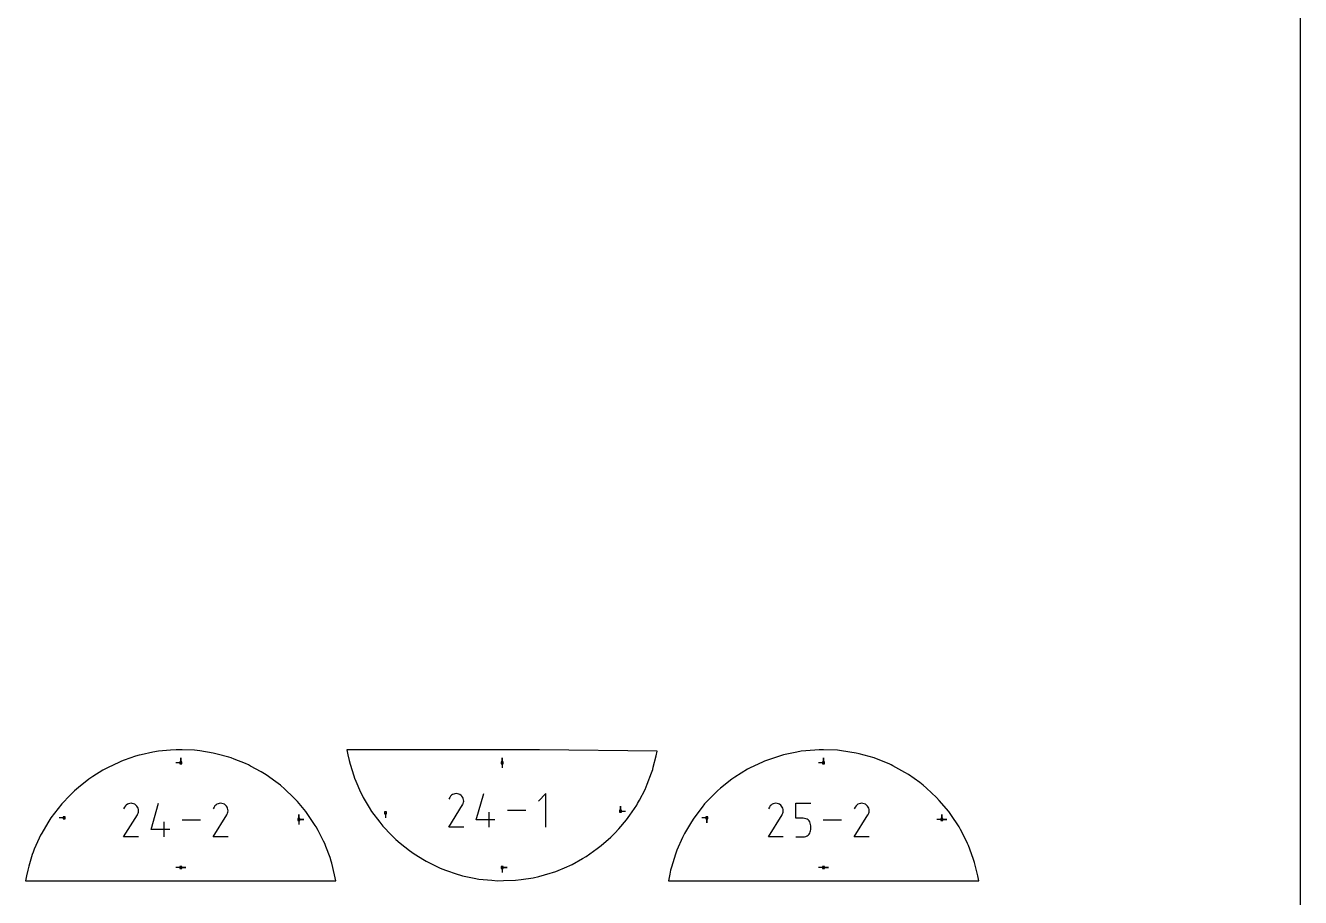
# Model space of a CAD drawing. Extents: x 0 to 800, y 0 to 1000.
# Drawn here: x 435.4 to 800, y 230 to 479.4 of the extents above; entities that cross this region are included whole.
import ezdxf

# ---------------------------------------------------------------- set-up
doc = ezdxf.new("R2010")
doc.units = 0

msp = doc.modelspace()

# ---------------------------------------------------------------- linework, layer by layer
at = {"layer": 'annotation', "color": 1}
for p, q in [((479.81279, 268.510767), (479.81279, 269.939517)), ((479.81279, 268.510767), (479.81279, 269.939517)), ((479.81279, 269.939517), (479.81279, 268.510767)), ((571.728994, 268.510767), (571.728994, 269.939516)), ((571.728994, 268.510767), (571.728994, 269.939516)), ((571.728994, 269.939516), (571.728994, 268.510767)), ((663.645198, 268.510767), (663.645198, 269.939517)), ((663.645198, 268.510767), (663.645198, 269.939517)), ((663.645198, 269.939517), (663.645198, 268.510767)), ((479.81279, 268.510767), (478.38404, 268.510767)), ((571.728994, 268.510767), (571.728994, 267.082017)), ((663.645198, 268.510767), (662.216448, 268.510767)), ((556.981442, 258.945923), (556.75963, 258.63139)), ((557.247567, 259.208485), (556.981442, 258.945923)), ((557.54991, 259.416973), (557.247567, 259.208485)), ((557.880379, 259.569285), (557.54991, 259.416973)), ((558.230879, 259.663318), (557.880379, 259.569285)), ((558.593316, 259.69697), (558.230879, 259.663318)), ((558.959598, 259.668138), (558.593316, 259.69697)), ((559.32163, 259.57472), (558.959598, 259.668138)), ((559.671319, 259.414613), (559.32163, 259.57472)), ((559.984078, 259.192524), (559.671319, 259.414613)), ((559.671319, 259.414613), (559.671319, 259.414613)), ((560.245578, 258.926018), (559.984078, 259.192524)), ((560.453495, 258.623264), (560.245578, 258.926018)), ((564.326145, 252.243065), (566.451605, 259.697204)), ((584.209057, 259.697204), (582.078186, 257.565733)), ((584.209057, 250.112195), (584.209057, 259.697204)), ((463.779672, 255.85795), (463.500164, 255.321777)), ((464.001484, 256.172483), (463.779672, 255.85795)), ((464.267608, 256.435045), (464.001484, 256.172483)), ((464.569952, 256.643533), (464.267608, 256.435045)), ((464.90042, 256.795845), (464.569952, 256.643533)), ((465.25092, 256.889878), (464.90042, 256.795845)), ((465.613358, 256.92353), (465.25092, 256.889878)), ((465.97964, 256.894698), (465.613358, 256.92353)), ((466.341672, 256.80128), (465.97964, 256.894698)), ((466.69136, 256.641173), (466.341672, 256.80128)), ((467.004119, 256.419084), (466.69136, 256.641173)), ((466.69136, 256.641173), (466.69136, 256.641173)), ((467.26562, 256.152579), (467.004119, 256.419084)), ((467.473536, 255.849825), (467.26562, 256.152579)), ((467.625544, 255.51899), (467.473536, 255.849825)), ((467.719318, 255.168243), (467.625544, 255.51899)), ((471.346187, 249.469626), (473.471647, 256.923764)), ((489.38417, 255.85795), (489.104662, 255.321777)), ((489.605982, 256.172483), (489.38417, 255.85795)), ((489.872106, 256.435045), (489.605982, 256.172483)), ((490.17445, 256.643533), (489.872106, 256.435045)), ((490.504918, 256.795845), (490.17445, 256.643533)), ((490.855418, 256.889878), (490.504918, 256.795845)), ((491.217856, 256.92353), (490.855418, 256.889878)), ((491.584137, 256.894698), (491.217856, 256.92353)), ((491.946169, 256.80128), (491.584137, 256.894698)), ((492.295858, 256.641173), (491.946169, 256.80128)), ((492.608617, 256.419084), (492.295858, 256.641173)), ((492.295858, 256.641173), (492.295858, 256.641173)), ((492.870117, 256.152579), (492.608617, 256.419084)), ((493.078034, 255.849825), (492.870117, 256.152579)), ((493.230042, 255.51899), (493.078034, 255.849825)), ((493.323816, 255.168243), (493.230042, 255.51899)), ((556.474112, 250.112117), (560.407656, 256.444619)), ((556.75963, 258.63139), (556.480123, 258.095216)), ((560.407656, 256.444619), (560.412358, 256.450437)), ((560.407656, 256.444619), (560.407656, 256.444619)), ((560.412358, 256.450437), (560.416868, 256.456306)), ((560.416868, 256.456306), (560.421214, 256.462273)), ((560.421214, 256.462273), (560.425426, 256.468389)), ((560.425426, 256.468389), (560.429535, 256.474702)), ((560.429535, 256.474702), (560.43357, 256.481263)), ((560.43357, 256.481263), (560.43756, 256.488121)), ((560.43756, 256.488121), (560.441535, 256.495325)), ((560.441535, 256.495325), (560.445525, 256.502925)), ((560.445525, 256.502925), (560.60794, 256.851643)), ((560.445525, 256.502925), (560.445525, 256.502925)), ((560.605502, 258.29243), (560.453495, 258.623264)), ((560.699276, 257.941682), (560.605502, 258.29243)), ((560.60794, 256.851643), (560.70282, 257.213121)), ((560.73249, 257.57919), (560.699276, 257.941682)), ((560.70282, 257.213121), (560.73249, 257.57919)), ((605.558601, 254.708379), (605.558601, 256.137128)), ((605.558601, 254.708379), (605.558601, 256.137128)), ((605.558601, 256.137128), (605.558601, 254.708379)), ((648.144647, 255.857724), (647.86514, 255.321551)), ((648.366459, 256.172257), (648.144647, 255.857724)), ((648.632584, 256.434819), (648.366459, 256.172257)), ((648.934927, 256.643307), (648.632584, 256.434819)), ((649.265396, 256.795619), (648.934927, 256.643307)), ((649.615896, 256.889652), (649.265396, 256.795619)), ((649.978333, 256.923304), (649.615896, 256.889652)), ((650.344615, 256.894472), (649.978333, 256.923304)), ((650.706647, 256.801054), (650.344615, 256.894472)), ((651.056336, 256.640947), (650.706647, 256.801054)), ((651.369095, 256.418858), (651.056336, 256.640947)), ((651.056336, 256.640947), (651.056336, 256.640947)), ((651.630595, 256.152352), (651.369095, 256.418858)), ((651.838512, 255.849598), (651.630595, 256.152352)), ((651.990519, 255.518764), (651.838512, 255.849598)), ((652.084293, 255.168017), (651.990519, 255.518764)), ((655.711162, 252.655186), (655.711162, 256.923538)), ((655.711162, 256.923538), (659.968093, 256.923538)), ((672.684011, 255.857724), (672.404503, 255.321551)), ((672.905822, 256.172257), (672.684011, 255.857724)), ((673.171947, 256.434819), (672.905822, 256.172257)), ((673.47429, 256.643307), (673.171947, 256.434819)), ((673.804759, 256.795619), (673.47429, 256.643307)), ((674.155259, 256.889652), (673.804759, 256.795619)), ((674.517696, 256.923304), (674.155259, 256.889652)), ((674.883978, 256.894472), (674.517696, 256.923304)), ((675.24601, 256.801054), (674.883978, 256.894472)), ((675.595699, 256.640947), (675.24601, 256.801054)), ((675.908458, 256.418858), (675.595699, 256.640947)), ((675.595699, 256.640947), (675.595699, 256.640947)), ((676.169958, 256.152352), (675.908458, 256.418858)), ((676.377875, 255.849598), (676.169958, 256.152352)), ((676.529883, 255.518764), (676.377875, 255.849598)), ((676.623656, 255.168017), (676.529883, 255.518764)), ((446.459434, 252.803831), (445.030684, 252.803831)), ((463.494153, 247.338678), (467.427698, 253.671179)), ((467.427698, 253.671179), (467.4324, 253.676998)), ((467.427698, 253.671179), (467.427698, 253.671179)), ((467.4324, 253.676998), (467.436909, 253.682866)), ((467.436909, 253.682866), (467.441256, 253.688833)), ((467.441256, 253.688833), (467.445468, 253.694949)), ((467.445468, 253.694949), (467.449577, 253.701262)), ((467.449577, 253.701262), (467.453611, 253.707823)), ((467.453611, 253.707823), (467.457601, 253.714681)), ((467.457601, 253.714681), (467.461576, 253.721885)), ((467.461576, 253.721885), (467.465566, 253.729485)), ((467.465566, 253.729485), (467.627982, 254.078204)), ((467.465566, 253.729485), (467.465566, 253.729485)), ((467.627982, 254.078204), (467.722862, 254.439682)), ((467.752532, 254.805751), (467.719318, 255.168243)), ((467.722862, 254.439682), (467.752532, 254.805751)), ((475.072955, 247.338756), (475.072955, 251.595687)), ((485.504451, 252.13126), (480.263533, 252.13126)), ((489.098651, 247.338678), (493.032195, 253.671179)), ((493.032195, 253.671179), (493.036898, 253.676998)), ((493.032195, 253.671179), (493.032195, 253.671179)), ((493.036898, 253.676998), (493.041407, 253.682866)), ((493.041407, 253.682866), (493.045753, 253.688833)), ((493.045753, 253.688833), (493.049966, 253.694949)), ((493.049966, 253.694949), (493.054075, 253.701262)), ((493.054075, 253.701262), (493.058109, 253.707823)), ((493.058109, 253.707823), (493.062099, 253.714681)), ((493.062099, 253.714681), (493.066074, 253.721885)), ((493.066074, 253.721885), (493.070064, 253.729485)), ((493.070064, 253.729485), (493.232479, 254.078204)), ((493.070064, 253.729485), (493.070064, 253.729485)), ((493.232479, 254.078204), (493.327359, 254.439682)), ((493.35703, 254.805751), (493.323816, 255.168243)), ((493.327359, 254.439682), (493.35703, 254.805751)), ((513.642397, 252.327581), (513.642397, 253.756331)), ((513.642397, 252.327581), (513.642397, 253.756331)), ((513.642397, 253.756331), (513.642397, 252.327581)), ((513.642397, 252.327581), (513.642397, 253.756331)), ((513.642397, 253.756331), (513.642397, 252.327581)), ((513.642397, 252.327581), (515.071147, 252.327581)), ((513.642397, 252.327581), (515.071147, 252.327581)), ((515.071147, 252.327581), (513.642397, 252.327581)), ((513.642397, 252.327581), (513.642397, 250.898831)), ((538.375638, 254.232129), (538.375638, 252.803379)), ((569.648211, 252.243065), (564.326145, 252.243065)), ((568.052914, 250.112195), (568.052914, 254.369127)), ((578.484409, 254.9047), (573.243491, 254.9047)), ((605.558601, 254.708379), (606.987351, 254.708378)), ((630.291842, 252.803379), (628.863092, 252.803379)), ((630.291842, 252.803379), (630.291842, 251.374629)), ((630.291842, 252.803379), (630.291842, 251.374629)), ((630.291842, 251.374629), (630.291842, 252.803379)), ((647.859129, 247.338452), (651.792673, 253.670953)), ((651.792673, 253.670953), (651.797375, 253.676771)), ((651.792673, 253.670953), (651.792673, 253.670953)), ((651.797375, 253.676771), (651.801885, 253.68264)), ((651.801885, 253.68264), (651.806231, 253.688607)), ((651.806231, 253.688607), (651.810443, 253.694723)), ((651.810443, 253.694723), (651.814552, 253.701036)), ((651.814552, 253.701036), (651.818587, 253.707597)), ((651.818587, 253.707597), (651.822577, 253.714455)), ((651.822577, 253.714455), (651.826552, 253.721659)), ((651.826552, 253.721659), (651.830542, 253.729259)), ((651.830542, 253.729259), (651.992957, 254.077978)), ((651.830542, 253.729259), (651.830542, 253.729259)), ((651.992957, 254.077978), (652.087837, 254.439455)), ((652.117507, 254.805524), (652.084293, 255.168017)), ((652.087837, 254.439455), (652.117507, 254.805524)), ((657.839628, 252.655186), (655.711162, 252.655186)), ((658.221804, 252.621023), (657.839628, 252.655186)), ((658.581678, 252.522497), (658.221804, 252.621023)), ((658.9132, 252.365548), (658.581678, 252.522497)), ((659.210318, 252.15612), (658.9132, 252.365548)), ((659.466982, 251.900152), (659.210318, 252.15612)), ((659.677143, 251.603587), (659.466982, 251.900152)), ((659.834748, 251.272366), (659.677143, 251.603587)), ((668.804292, 252.131034), (663.563373, 252.131034)), ((672.398492, 247.338452), (676.332036, 253.670953)), ((676.332036, 253.670953), (676.336738, 253.676771)), ((676.332036, 253.670953), (676.332036, 253.670953)), ((676.336738, 253.676771), (676.341248, 253.68264)), ((676.341248, 253.68264), (676.345594, 253.688607)), ((676.345594, 253.688607), (676.349807, 253.694723)), ((676.349807, 253.694723), (676.353915, 253.701036)), ((676.353915, 253.701036), (676.35795, 253.707597)), ((676.35795, 253.707597), (676.36194, 253.714455)), ((676.36194, 253.714455), (676.365915, 253.721659)), ((676.365915, 253.721659), (676.369905, 253.729259)), ((676.369905, 253.729259), (676.53232, 254.077978)), ((676.369905, 253.729259), (676.369905, 253.729259)), ((676.53232, 254.077978), (676.6272, 254.439455)), ((676.656871, 254.805524), (676.623656, 255.168017)), ((676.6272, 254.439455), (676.656871, 254.805524)), ((697.474805, 252.327129), (696.046055, 252.327129)), ((697.474805, 252.327129), (697.474805, 253.755879)), ((697.474805, 252.327129), (697.474805, 253.755879)), ((697.474805, 253.755879), (697.474805, 252.327129)), ((697.474805, 252.327129), (697.474805, 253.755879)), ((697.474805, 253.755879), (697.474805, 252.327129)), ((697.474805, 252.327129), (698.903555, 252.327129)), ((697.474805, 252.327129), (698.903555, 252.327129)), ((698.903555, 252.327129), (697.474805, 252.327129)), ((476.668253, 249.469626), (471.346187, 249.469626)), ((560.731043, 250.112117), (556.474112, 250.112117)), ((659.210071, 247.839851), (659.466785, 248.096717)), ((659.466785, 248.096717), (659.677009, 248.394136)), ((659.677009, 248.394136), (659.834679, 248.726076)), ((659.834679, 248.726076), (659.933729, 249.086507)), ((659.933749, 250.912432), (659.834748, 251.272366)), ((659.933729, 249.086507), (659.968093, 249.4694)), ((659.968093, 250.529725), (659.933749, 250.912432)), ((659.968093, 249.4694), (659.968093, 250.529725)), ((659.968093, 250.529725), (659.968093, 250.529725)), ((467.751085, 247.338678), (463.494153, 247.338678)), ((493.355583, 247.338678), (489.098651, 247.338678)), ((652.11606, 247.338452), (647.859129, 247.338452)), ((655.711162, 247.338529), (657.839628, 247.338529)), ((657.839628, 247.338529), (658.221646, 247.372877)), ((657.839628, 247.338529), (657.839628, 247.338529)), ((658.221646, 247.372877), (658.581436, 247.471901)), ((658.581436, 247.471901), (658.912933, 247.629569)), ((658.912933, 247.629569), (659.210071, 247.839851)), ((676.655423, 247.338452), (672.398492, 247.338452)), ((479.81279, 238.525193), (478.38404, 238.525193)), ((479.81279, 238.525193), (481.24154, 238.525193)), ((479.81279, 238.525193), (481.24154, 238.525193)), ((481.24154, 238.525193), (479.81279, 238.525193)), ((571.728994, 238.525193), (573.157744, 238.525193)), ((571.728994, 238.525193), (573.157744, 238.525193)), ((573.157744, 238.525193), (571.728994, 238.525193)), ((571.728994, 238.525193), (571.728994, 237.096443)), ((663.645198, 238.525193), (662.216448, 238.525193)), ((663.645198, 238.525193), (665.073948, 238.525193)), ((663.645198, 238.525193), (665.073948, 238.525193)), ((665.073948, 238.525193), (663.645198, 238.525193))]:
    msp.add_line(p, q, dxfattribs=at)
at = {"layer": 'boundary', "color": 5}
for p, q in [((466.908836, 270.36225), (463.659476, 269.263714)), ((467.951367, 270.685599), (466.908836, 270.36225)), ((468.495453, 270.824092), (467.951367, 270.685599)), ((471.851933, 271.530609), (468.495453, 270.824092)), ((473.477628, 271.826864), (471.851933, 271.530609)), ((476.894112, 272.131434), (473.477628, 271.826864)), ((478.541651, 272.258963), (476.894112, 272.131434)), ((480.193571, 272.216415), (478.541651, 272.258963)), ((483.808606, 272.099242), (480.193571, 272.216415)), ((485.260888, 271.9026), (483.808606, 272.099242)), ((489.081829, 271.312041), (485.260888, 271.9026)), ((490.261617, 271.016615), (489.081829, 271.312041)), ((493.570349, 270.112501), (490.261617, 271.016615)), ((494.224936, 269.906682), (493.570349, 270.112501)), ((495.131087, 269.569595), (494.224936, 269.906682)), ((582.37793, 272.258963), (527.358392, 272.258963)), ((527.358392, 272.258963), (527.65114, 270.831472)), ((527.65114, 270.831472), (527.987957, 269.189091)), ((616.019372, 271.7989), (582.37793, 272.258963)), ((614.937599, 267.216447), (615.743266, 270.550518)), ((615.743266, 270.550518), (616.019372, 271.7989)), ((651.014056, 270.446865), (647.293286, 269.188955)), ((652.185483, 270.787851), (651.014056, 270.446865)), ((656.028914, 271.596868), (652.185483, 270.787851)), ((657.229193, 271.815598), (656.028914, 271.596868)), ((661.141333, 272.164354), (657.229193, 271.815598)), ((662.357741, 272.258511), (661.141333, 272.164354)), ((663.577382, 272.227097), (662.357741, 272.258511)), ((667.641014, 272.099242), (663.577382, 272.227097)), ((668.71326, 271.954058), (667.641014, 272.099242)), ((672.914237, 271.312041), (668.71326, 271.954058)), ((673.785295, 271.093923), (672.914237, 271.312041)), ((678.057344, 269.906682), (673.785295, 271.093923)), ((678.726371, 269.657804), (678.057344, 269.906682)), ((457.57353, 266.389427), (454.673108, 264.558392)), ((458.08714, 266.685074), (457.57353, 266.389427)), ((459.03213, 267.166049), (458.08714, 266.685074)), ((462.128756, 268.641184), (459.03213, 267.166049)), ((462.900549, 268.97803), (462.128756, 268.641184)), ((463.659476, 269.263714), (462.900549, 268.97803)), ((498.309662, 268.280497), (495.131087, 269.569595)), ((499.165726, 267.902905), (498.309662, 268.280497)), ((499.806306, 267.579993), (499.165726, 267.902905)), ((502.810106, 265.923996), (499.806306, 267.579993)), ((527.987957, 269.189091), (528.299128, 268.077969)), ((528.299128, 268.077969), (529.300895, 264.797481)), ((614.43506, 265.642247), (614.767041, 266.616408)), ((614.767041, 266.616408), (614.937599, 267.216447)), ((641.919548, 266.685074), (638.219132, 264.370115)), ((642.617251, 267.040186), (641.919548, 266.685074)), ((646.163128, 268.72933), (642.617251, 267.040186)), ((646.732957, 268.97803), (646.163128, 268.72933)), ((647.293286, 269.188955), (646.732957, 268.97803)), ((682.366087, 268.181688), (678.726371, 269.657804)), ((682.998134, 267.902905), (682.366087, 268.181688)), ((683.471085, 267.664493), (682.998134, 267.902905)), ((686.91067, 265.768248), (683.471085, 267.664493)), ((453.578711, 263.838905), (450.638591, 261.474692)), ((454.673108, 264.558392), (453.578711, 263.838905)), ((504.226791, 265.073316), (502.810106, 265.923996)), ((507.013646, 263.073679), (504.226791, 265.073316)), ((508.335355, 262.081844), (507.013646, 263.073679)), ((529.300895, 264.797481), (529.545108, 264.089887)), ((529.545108, 264.089887), (529.883806, 263.251239)), ((529.883806, 263.251239), (531.266532, 260.112261)), ((613.240717, 262.426867), (614.43506, 265.642247)), ((637.411119, 263.838905), (634.156971, 261.214267)), ((638.219132, 264.370115), (637.411119, 263.838905)), ((687.956634, 265.140176), (686.91067, 265.768248)), ((691.147799, 262.850436), (687.956634, 265.140176)), ((692.12364, 262.118147), (691.147799, 262.850436)), ((448.216363, 259.232713), (445.827169, 256.77164)), ((449.438554, 260.479496), (448.216363, 259.232713)), ((450.638591, 261.474692), (449.438554, 260.479496)), ((509.548076, 260.959369), (508.335355, 262.081844)), ((512.100618, 258.621794), (509.548076, 260.959369)), ((531.266532, 260.112261), (531.694422, 259.210648)), ((531.694422, 259.210648), (532.005341, 258.63415)), ((611.012728, 257.861131), (612.57898, 260.912683)), ((612.57898, 260.912683), (612.91055, 261.618407)), ((612.91055, 261.618407), (613.240717, 262.426867)), ((632.368597, 259.558974), (629.632784, 256.740854)), ((633.270962, 260.479496), (632.368597, 259.558974)), ((634.156971, 261.214267), (633.270962, 260.479496)), ((693.019014, 261.289403), (692.12364, 262.118147)), ((695.933026, 258.621794), (693.019014, 261.289403)), ((444.801633, 255.475907), (442.720287, 252.74953)), ((445.827169, 256.77164), (444.801633, 255.475907)), ((513.16975, 257.402932), (512.100618, 258.621794)), ((515.581247, 254.583005), (513.16975, 257.402932)), ((532.005341, 258.63415), (533.749618, 255.68074)), ((533.749618, 255.68074), (534.405734, 254.619856)), ((608.282634, 253.578122), (610.198809, 256.423012)), ((610.198809, 256.423012), (610.47596, 256.875062)), ((610.47596, 256.875062), (611.012728, 257.861131)), ((628.875613, 255.784192), (626.49231, 252.662278)), ((629.632784, 256.740854), (628.875613, 255.784192)), ((696.722385, 257.721887), (695.933026, 258.621794)), ((699.413655, 254.583005), (696.722385, 257.721887)), ((442.720287, 252.74953), (441.833414, 251.355219)), ((516.36643, 253.457837), (515.581247, 254.583005)), ((518.282605, 250.612948), (516.36643, 253.457837)), ((534.405734, 254.619856), (536.717837, 251.560052)), ((536.717837, 251.560052), (537.640986, 250.381965)), ((605.085954, 249.633027), (607.325159, 252.231314)), ((607.325159, 252.231314), (608.282634, 253.578122)), ((625.837515, 251.632834), (623.840183, 248.25095)), ((626.49231, 252.662278), (625.837515, 251.632834)), ((699.993369, 253.752273), (699.413655, 254.583005)), ((702.392164, 250.160898), (699.993369, 253.752273)), ((440.089137, 248.40181), (439.778218, 247.825312)), ((441.833414, 251.355219), (440.089137, 248.40181)), ((518.559756, 250.160898), (518.282605, 250.612948)), ((519.096524, 249.174829), (518.559756, 250.160898)), ((520.662776, 246.123276), (519.096524, 249.174829)), ((537.640986, 250.381965), (540.132567, 247.803246)), ((602.782351, 247.269329), (603.995073, 248.391805)), ((603.995073, 248.391805), (605.085954, 249.633027)), ((623.840183, 248.25095), (623.294707, 247.159634)), ((702.788469, 249.432865), (702.392164, 250.160898)), ((704.58195, 245.938601), (702.788469, 249.432865)), ((439.350328, 246.923698), (437.967602, 243.78472)), ((439.778218, 247.825312), (439.350328, 246.923698)), ((520.994346, 245.417552), (520.662776, 246.123276)), ((521.324513, 244.609092), (520.994346, 245.417552)), ((522.518856, 241.393712), (521.324513, 244.609092)), ((540.132567, 247.803246), (541.285898, 246.619827)), ((541.285898, 246.619827), (542.554795, 245.561267)), ((542.554795, 245.561267), (545.218297, 243.400047)), ((598.92985, 243.96228), (600.082947, 244.815387)), ((600.082947, 244.815387), (602.782351, 247.269329)), ((623.294707, 247.159634), (621.711379, 243.565261)), ((704.826754, 245.417552), (704.58195, 245.938601)), ((705.070522, 244.820652), (704.826754, 245.417552)), ((706.438137, 241.138791), (705.070522, 244.820652)), ((437.384691, 242.238478), (436.382924, 238.957991)), ((437.628904, 242.946072), (437.384691, 242.238478)), ((437.967602, 243.78472), (437.628904, 242.946072)), ((522.850837, 240.419552), (522.518856, 241.393712)), ((545.218297, 243.400047), (546.589312, 242.477567)), ((546.589312, 242.477567), (549.489734, 240.646532)), ((549.489734, 240.646532), (550.003345, 240.350886)), ((591.72251, 239.455966), (594.72631, 241.111963)), ((594.72631, 241.111963), (595.751049, 241.707144)), ((595.751049, 241.707144), (598.92985, 243.96228)), ((621.281005, 242.423643), (620.133904, 238.66723)), ((621.461312, 242.946072), (621.281005, 242.423643)), ((621.711379, 243.565261), (621.461312, 242.946072)), ((706.809171, 239.976532), (706.438137, 241.138791)), ((436.071753, 237.846868), (435.734936, 236.204487)), ((436.382924, 238.957991), (436.071753, 237.846868)), ((523.021395, 239.819512), (522.850837, 240.419552)), ((523.827062, 236.485442), (523.021395, 239.819512)), ((550.003345, 240.350886), (550.948334, 239.869911)), ((550.948334, 239.869911), (554.04496, 238.394776)), ((554.04496, 238.394776), (554.816753, 238.05793)), ((554.816753, 238.05793), (555.57568, 237.772246)), ((555.57568, 237.772246), (558.82504, 236.673709)), ((585.486553, 236.923459), (586.14114, 237.129277)), ((586.14114, 237.129277), (587.047291, 237.466365)), ((587.047291, 237.466365), (590.225866, 238.755462)), ((590.225866, 238.755462), (591.08193, 239.133055)), ((591.08193, 239.133055), (591.72251, 239.455966)), ((619.904161, 237.846868), (619.655483, 236.634269)), ((620.133904, 238.66723), (619.904161, 237.846868)), ((707.731722, 236.158762), (706.809171, 239.976532)), ((435.734936, 236.204487), (435.442188, 234.776996)), ((435.442188, 234.776996), (490.461726, 234.776996)), ((490.461726, 234.776996), (524.183392, 234.776996)), ((524.183392, 234.776996), (523.827062, 236.485442)), ((558.82504, 236.673709), (559.867571, 236.350361)), ((559.867571, 236.350361), (560.411657, 236.211867)), ((560.411657, 236.211867), (563.768137, 235.50535)), ((563.768137, 235.50535), (565.084898, 235.252148)), ((565.084898, 235.252148), (568.810316, 234.904526)), ((568.810316, 234.904526), (570.395494, 234.778724)), ((570.395494, 234.778724), (572.109775, 234.819544)), ((572.109775, 234.819544), (575.538302, 234.921187)), ((575.538302, 234.921187), (577.177092, 235.133359)), ((577.177092, 235.133359), (580.569533, 235.639792)), ((580.569533, 235.639792), (582.177821, 236.019345)), ((582.177821, 236.019345), (585.486553, 236.923459)), ((619.655483, 236.634269), (619.274596, 234.776996)), ((619.274596, 234.776996), (690.859152, 234.776996)), ((690.859152, 234.776996), (708.0158, 234.776996)), ((708.0158, 234.776996), (707.731722, 236.158762))]:
    msp.add_line(p, q, dxfattribs=at)
at = {"layer": 'frame', "color": 5}
msp.add_line((800, 0), (800, 1000), dxfattribs=at)
at = {"layer": 'hole', "color": 5}
for p, q in [((480.09854, 268.796517), (479.52704, 268.796517)), ((479.52704, 268.796517), (479.52704, 268.225017)), ((479.52704, 268.225017), (480.09854, 268.225017)), ((480.09854, 268.225017), (480.09854, 268.796517)), ((572.014744, 268.796517), (571.443244, 268.796517)), ((571.443244, 268.796517), (571.443244, 268.225017)), ((571.443244, 268.225017), (572.014744, 268.225017)), ((572.014744, 268.225017), (572.014744, 268.796517)), ((663.930948, 268.796517), (663.359448, 268.796517)), ((663.359448, 268.796517), (663.359448, 268.225017)), ((663.359448, 268.225017), (663.930948, 268.225017)), ((663.930948, 268.225017), (663.930948, 268.796517)), ((446.745184, 253.089581), (446.173684, 253.089581)), ((446.173684, 253.089581), (446.173684, 252.518081)), ((446.173684, 252.518081), (446.745184, 252.518081)), ((446.745184, 252.518081), (446.745184, 253.089581)), ((513.928147, 252.613331), (513.356647, 252.613331)), ((513.356647, 252.613331), (513.356647, 252.041831)), ((513.356647, 252.041831), (513.928147, 252.041831)), ((513.928147, 252.041831), (513.928147, 252.613331)), ((538.661388, 254.517879), (538.089888, 254.517879)), ((538.089888, 254.517879), (538.089888, 253.946379)), ((538.089888, 253.946379), (538.661388, 253.946379)), ((538.661388, 253.946379), (538.661388, 254.517879)), ((605.844351, 254.994129), (605.272851, 254.994129)), ((605.272851, 254.994129), (605.272851, 254.422629)), ((605.272851, 254.422629), (605.844351, 254.422629)), ((605.844351, 254.422629), (605.844351, 254.994129)), ((630.577592, 253.089129), (630.006092, 253.089129)), ((630.006092, 253.089129), (630.006092, 252.517629)), ((630.006092, 252.517629), (630.577592, 252.517629)), ((630.577592, 252.517629), (630.577592, 253.089129)), ((697.760555, 252.612879), (697.189055, 252.612879)), ((697.189055, 252.612879), (697.189055, 252.041379)), ((697.189055, 252.041379), (697.760555, 252.041379)), ((697.760555, 252.041379), (697.760555, 252.612879)), ((480.09854, 238.810943), (479.52704, 238.810943)), ((479.52704, 238.810943), (479.52704, 238.239443)), ((479.52704, 238.239443), (480.09854, 238.239443)), ((480.09854, 238.239443), (480.09854, 238.810943)), ((572.014744, 238.810943), (571.443244, 238.810943)), ((571.443244, 238.810943), (571.443244, 238.239443)), ((571.443244, 238.239443), (572.014744, 238.239443)), ((572.014744, 238.239443), (572.014744, 238.810943)), ((663.930948, 238.810943), (663.359448, 238.810943)), ((663.359448, 238.810943), (663.359448, 238.239443)), ((663.359448, 238.239443), (663.930948, 238.239443)), ((663.930948, 238.239443), (663.930948, 238.810943))]:
    msp.add_line(p, q, dxfattribs=at)

doc.saveas('drawing.dxf')
